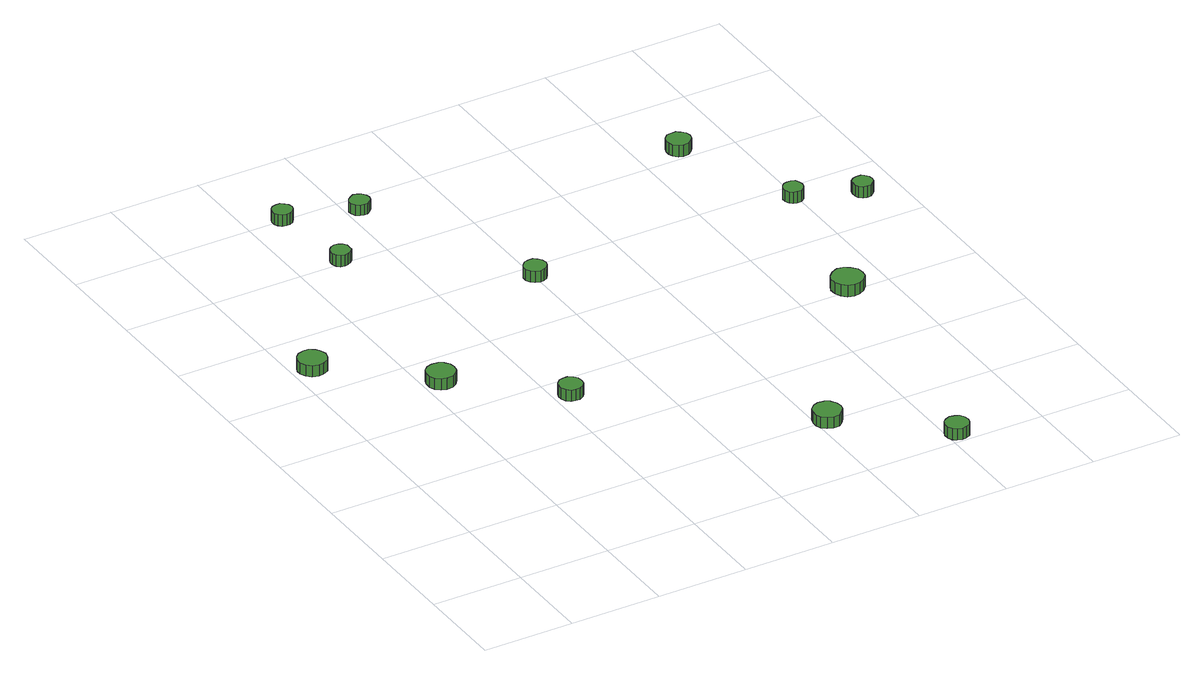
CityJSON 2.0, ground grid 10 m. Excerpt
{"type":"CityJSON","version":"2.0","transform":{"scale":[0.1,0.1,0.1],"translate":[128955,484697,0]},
"CityObjects":{
"tree1":{"type":"SolitaryVegetationObject","attributes":{"function":"something"},"geometry":[{"type":"MultiSurface","lod":"1","boundaries":[[[0,1,2,3,4,5,6,7,8,9,10,11,12,13,14]],[[15,16,17,18,19,20,21,22,23,24,25,26,27,28,29]],[[0,29,28,1]],[[1,28,27,2]],[[2,27,26,3]],[[3,26,25,4]],[[4,25,24,5]],[[5,24,23,6]],[[6,23,22,7]],[[7,22,21,8]],[[8,21,20,9]],[[9,20,19,10]],[[10,19,18,11]],[[11,18,17,12]],[[12,17,16,13]],[[13,16,15,14]],[[14,15,29,0]]]}]},
"tree2":{"type":"SolitaryVegetationObject","attributes":{"function":"something"},"geometry":[{"type":"MultiSurface","lod":"1","boundaries":[[[30,31,32,33,34,35,36,37,38,39,40,41,42,43,44]],[[45,46,47,48,49,50,51,52,53,54,55,56,57,58,59]],[[30,59,58,31]],[[31,58,57,32]],[[32,57,56,33]],[[33,56,55,34]],[[34,55,54,35]],[[35,54,53,36]],[[36,53,52,37]],[[37,52,51,38]],[[38,51,50,39]],[[39,50,49,40]],[[40,49,48,41]],[[41,48,47,42]],[[42,47,46,43]],[[43,46,45,44]],[[44,45,59,30]]]}]},
"tree3":{"type":"SolitaryVegetationObject","attributes":{"function":"something"},"geometry":[{"type":"MultiSurface","lod":"1","boundaries":[[[60,61,62,63,64,65,66,67,68,69,70,71,72,73,74]],[[75,76,77,78,79,80,81,82,83,84,85,86,87,88,89]],[[60,89,88,61]],[[61,88,87,62]],[[62,87,86,63]],[[63,86,85,64]],[[64,85,84,65]],[[65,84,83,66]],[[66,83,82,67]],[[67,82,81,68]],[[68,81,80,69]],[[69,80,79,70]],[[70,79,78,71]],[[71,78,77,72]],[[72,77,76,73]],[[73,76,75,74]],[[74,75,89,60]]]}]},
"tree4":{"type":"SolitaryVegetationObject","attributes":{"function":"something"},"geometry":[{"type":"MultiSurface","lod":"1","boundaries":[[[90,91,92,93,94,95,96,97,98,99,100,101,102,103,104]],[[105,106,107,108,109,110,111,112,113,114,115,116,117,118,119]],[[90,119,118,91]],[[91,118,117,92]],[[92,117,116,93]],[[93,116,115,94]],[[94,115,114,95]],[[95,114,113,96]],[[96,113,112,97]],[[97,112,111,98]],[[98,111,110,99]],[[99,110,109,100]],[[100,109,108,101]],[[101,108,107,102]],[[102,107,106,103]],[[103,106,105,104]],[[104,105,119,90]]]}]},
"tree5":{"type":"SolitaryVegetationObject","attributes":{"function":"something"},"geometry":[{"type":"MultiSurface","lod":"1","boundaries":[[[120,121,122,123,124,125,126,127,128,129,130,131,132,133,134]],[[135,136,137,138,139,140,141,142,143,144,145,146,147,148,149]],[[120,149,148,121]],[[121,148,147,122]],[[122,147,146,123]],[[123,146,145,124]],[[124,145,144,125]],[[125,144,143,126]],[[126,143,142,127]],[[127,142,141,128]],[[128,141,140,129]],[[129,140,139,130]],[[130,139,138,131]],[[131,138,137,132]],[[132,137,136,133]],[[133,136,135,134]],[[134,135,149,120]]]}]},
"tree6":{"type":"SolitaryVegetationObject","attributes":{"function":"something"},"geometry":[{"type":"MultiSurface","lod":"1","boundaries":[[[150,151,152,153,154,155,156,157,158,159,160,161,162,163,164]],[[165,166,167,168,169,170,171,172,173,174,175,176,177,178,179]],[[150,179,178,151]],[[151,178,177,152]],[[152,177,176,153]],[[153,176,175,154]],[[154,175,174,155]],[[155,174,173,156]],[[156,173,172,157]],[[157,172,171,158]],[[158,171,170,159]],[[159,170,169,160]],[[160,169,168,161]],[[161,168,167,162]],[[162,167,166,163]],[[163,166,165,164]],[[164,165,179,150]]]}]},
"tree7":{"type":"SolitaryVegetationObject","attributes":{"function":"something"},"geometry":[{"type":"MultiSurface","lod":"1","boundaries":[[[180,181,182,183,184,185,186,187,188,189,190,191,192,193,194]],[[195,196,197,198,199,200,201,202,203,204,205,206,207,208,209]],[[180,209,208,181]],[[181,208,207,182]],[[182,207,206,183]],[[183,206,205,184]],[[184,205,204,185]],[[185,204,203,186]],[[186,203,202,187]],[[187,202,201,188]],[[188,201,200,189]],[[189,200,199,190]],[[190,199,198,191]],[[191,198,197,192]],[[192,197,196,193]],[[193,196,195,194]],[[194,195,209,180]]]}]},
"tree8":{"type":"SolitaryVegetationObject","attributes":{"function":"something"},"geometry":[{"type":"MultiSurface","lod":"1","boundaries":[[[210,211,212,213,214,215,216,217,218,219,220,221,222,223,224]],[[225,226,227,228,229,230,231,232,233,234,235,236,237,238,239]],[[210,239,238,211]],[[211,238,237,212]],[[212,237,236,213]],[[213,236,235,214]],[[214,235,234,215]],[[215,234,233,216]],[[216,233,232,217]],[[217,232,231,218]],[[218,231,230,219]],[[219,230,229,220]],[[220,229,228,221]],[[221,228,227,222]],[[222,227,226,223]],[[223,226,225,224]],[[224,225,239,210]]]}]},
"tree9":{"type":"SolitaryVegetationObject","attributes":{"function":"something"},"geometry":[{"type":"MultiSurface","lod":"1","boundaries":[[[240,241,242,243,244,245,246,247,248,249,250,251,252,253,254]],[[255,256,257,258,259,260,261,262,263,264,265,266,267,268,269]],[[240,269,268,241]],[[241,268,267,242]],[[242,267,266,243]],[[243,266,265,244]],[[244,265,264,245]],[[245,264,263,246]],[[246,263,262,247]],[[247,262,261,248]],[[248,261,260,249]],[[249,260,259,250]],[[250,259,258,251]],[[251,258,257,252]],[[252,257,256,253]],[[253,256,255,254]],[[254,255,269,240]]]}]},
"tree10":{"type":"SolitaryVegetationObject","attributes":{"function":"something"},"geometry":[{"type":"MultiSurface","lod":"1","boundaries":[[[270,271,272,273,274,275,276,277,278,279,280,281,282,283,284]],[[285,286,287,288,289,290,291,292,293,294,295,296,297,298,299]],[[270,299,298,271]],[[271,298,297,272]],[[272,297,296,273]],[[273,296,295,274]],[[274,295,294,275]],[[275,294,293,276]],[[276,293,292,277]],[[277,292,291,278]],[[278,291,290,279]],[[279,290,289,280]],[[280,289,288,281]],[[281,288,287,282]],[[282,287,286,283]],[[283,286,285,284]],[[284,285,299,270]]]}]},
"tree11":{"type":"SolitaryVegetationObject","attributes":{"function":"something"},"geometry":[{"type":"MultiSurface","lod":"1","boundaries":[[[300,301,302,303,304,305,306,307,308,309,310,311,312,313,314]],[[315,316,317,318,319,320,321,322,323,324,325,326,327,328,329]],[[300,329,328,301]],[[301,328,327,302]],[[302,327,326,303]],[[303,326,325,304]],[[304,325,324,305]],[[305,324,323,306]],[[306,323,322,307]],[[307,322,321,308]],[[308,321,320,309]],[[309,320,319,310]],[[310,319,318,311]],[[311,318,317,312]],[[312,317,316,313]],[[313,316,315,314]],[[314,315,329,300]]]}]},
"tree12":{"type":"SolitaryVegetationObject","attributes":{"function":"something"},"geometry":[{"type":"MultiSurface","lod":"1","boundaries":[[[330,331,332,333,334,335,336,337,338,339,340,341,342,343,344]],[[345,346,347,348,349,350,351,352,353,354,355,356,357,358,359]],[[330,359,358,331]],[[331,358,357,332]],[[332,357,356,333]],[[333,356,355,334]],[[334,355,354,335]],[[335,354,353,336]],[[336,353,352,337]],[[337,352,351,338]],[[338,351,350,339]],[[339,350,349,340]],[[340,349,348,341]],[[341,348,347,342]],[[342,347,346,343]],[[343,346,345,344]],[[344,345,359,330]]]}]},
"tree13":{"type":"SolitaryVegetationObject","attributes":{"function":"something"},"geometry":[{"type":"MultiSurface","lod":"1","boundaries":[[[360,361,362,363,364,365,366,367,368,369,370,371,372,373,374]],[[375,376,377,378,379,380,381,382,383,384,385,386,387,388,389]],[[360,389,388,361]],[[361,388,387,362]],[[362,387,386,363]],[[363,386,385,364]],[[364,385,384,365]],[[365,384,383,366]],[[366,383,382,367]],[[367,382,381,368]],[[368,381,380,369]],[[369,380,379,370]],[[370,379,378,371]],[[371,378,377,372]],[[372,377,376,373]],[[373,376,375,374]],[[374,375,389,360]]]}]}
},
"vertices":[
[38,445,17],[36,451,17],[33,456,17],[27,460,17],[21,460,17],[14,458,17],[10,454,17],[7,448,17],[7,442,17],[10,436,17],[14,431,17],[21,429,17],[27,430,17],[33,433,17],[36,438,17],[36,438,4],[33,433,4],[27,430,4],[21,429,4],[14,431,4],[10,436,4],[7,442,4],[7,448,4],[10,454,4],[14,458,4],[21,460,4],[27,460,4],[33,456,4],[36,451,4],[38,445,4],
[135,359,17],[134,365,17],[130,370,17],[125,373,17],[118,374,17],[112,372,17],[107,368,17],[105,362,17],[105,355,17],[107,349,17],[112,345,17],[118,343,17],[125,344,17],[130,347,17],[134,352,17],[134,352,4],[130,347,4],[125,344,4],[118,343,4],[112,345,4],[107,349,4],[105,355,4],[105,362,4],[107,368,4],[112,372,4],[118,374,4],[125,373,4],[130,370,4],[134,365,4],[135,359,4],
[231,272,17],[230,278,17],[227,282,17],[222,285,17],[217,285,17],[212,284,17],[208,280,17],[206,275,17],[206,270,17],[208,265,17],[212,261,17],[217,260,17],[222,260,17],[227,263,17],[230,267,17],[230,267,4],[227,263,4],[222,260,4],[217,260,4],[212,261,4],[208,265,4],[206,270,4],[206,275,4],[208,280,4],[212,284,4],[217,285,4],[222,285,4],[227,282,4],[230,278,4],[231,272,4],
[156,599,22],[156,603,22],[153,607,22],[149,609,22],[145,610,22],[140,608,22],[137,605,22],[135,601,22],[135,597,22],[137,592,22],[140,589,22],[145,588,22],[149,589,22],[153,591,22],[156,594,22],[156,594,9],[153,591,9],[149,589,9],[145,588,9],[140,589,9],[137,592,9],[135,597,9],[135,601,9],[137,605,9],[140,608,9],[145,610,9],[149,609,9],[153,607,9],[156,603,9],[156,599,9],
[145,692,23],[144,697,23],[141,700,23],[137,703,23],[133,703,23],[128,702,23],[125,699,23],[123,695,23],[123,690,23],[125,686,23],[128,683,23],[133,682,23],[137,682,23],[141,684,23],[144,688,23],[144,688,10],[141,684,10],[137,682,10],[133,682,10],[128,683,10],[125,686,10],[123,690,10],[123,695,10],[125,699,10],[128,702,10],[133,703,10],[137,703,10],[141,700,10],[144,697,10],[145,692,10],
[221,671,22],[220,675,22],[217,679,22],[213,681,22],[209,682,22],[205,680,22],[201,677,22],[199,673,22],[199,669,22],[201,664,22],[205,661,22],[209,660,22],[213,660,22],[217,663,22],[220,666,22],[220,666,10],[217,663,10],[213,660,10],[209,660,10],[205,661,10],[201,664,10],[199,669,10],[199,673,10],[201,677,10],[205,680,10],[209,682,10],[213,681,10],[217,679,10],[220,675,10],[221,671,10],
[306,470,26],[305,475,26],[302,479,26],[298,482,26],[293,482,26],[288,481,26],[284,477,26],[282,473,26],[282,468,26],[284,463,26],[288,460,26],[293,458,26],[298,459,26],[302,461,26],[305,465,26],[305,465,13],[302,461,13],[298,459,13],[293,458,13],[288,460,13],[284,463,13],[282,468,13],[282,473,13],[284,477,13],[288,481,13],[293,482,13],[298,482,13],[302,479,13],[305,475,13],[306,470,13],
[428,101,17],[427,107,17],[423,113,17],[418,116,17],[411,117,17],[405,115,17],[400,110,17],[398,104,17],[398,98,17],[400,92,17],[405,88,17],[411,86,17],[418,86,17],[423,90,17],[427,95,17],[427,95,4],[423,90,4],[418,86,4],[411,86,4],[405,88,4],[400,92,4],[398,98,4],[398,104,4],[400,110,4],[405,115,4],[411,117,4],[418,116,4],[423,113,4],[427,107,4],[428,101,4],
[524,15,17],[523,20,17],[520,25,17],[515,27,17],[510,28,17],[505,26,17],[501,23,17],[499,18,17],[499,12,17],[501,7,17],[505,4,17],[510,2,17],[515,3,17],[520,5,17],[523,10,17],[523,10,4],[520,5,4],[515,3,4],[510,2,4],[505,4,4],[501,7,4],[499,12,4],[499,18,4],[501,23,4],[505,26,4],[510,28,4],[515,27,4],[520,25,4],[523,20,4],[524,15,4],
[568,296,25],[567,303,25],[562,309,25],[556,313,25],[549,314,25],[542,311,25],[537,306,25],[534,300,25],[534,293,25],[537,286,25],[542,281,25],[549,279,25],[556,280,25],[562,283,25],[567,289,25],[567,289,12],[562,283,12],[556,280,12],[549,279,12],[542,281,12],[537,286,12],[534,293,12],[534,300,12],[537,306,12],[542,311,12],[549,314,12],[556,313,12],[562,309,12],[567,303,12],[568,296,12],
[550,602,27],[549,608,27],[545,612,27],[541,615,27],[535,615,27],[530,614,27],[526,610,27],[524,605,27],[524,600,27],[526,595,27],[530,591,27],[535,589,27],[541,590,27],[545,593,27],[549,597,27],[549,597,14],[545,593,14],[541,590,14],[535,589,14],[530,591,14],[526,595,14],[524,600,14],[524,605,14],[526,610,14],[530,614,14],[535,615,14],[541,615,14],[545,612,14],[549,608,14],[550,602,14],
[601,470,25],[600,474,25],[598,478,25],[594,480,25],[589,480,25],[585,479,25],[582,476,25],[580,472,25],[580,467,25],[582,463,25],[585,460,25],[589,459,25],[594,459,25],[598,462,25],[600,465,25],[600,465,12],[598,462,12],[594,459,12],[589,459,12],[585,460,12],[582,463,12],[580,467,12],[580,472,12],[582,476,12],[585,479,12],[589,480,12],[594,480,12],[598,478,12],[600,474,12],[601,470,12],
[666,444,25],[665,448,25],[662,452,25],[659,454,25],[654,454,25],[650,453,25],[646,450,25],[645,446,25],[645,441,25],[646,437,25],[650,434,25],[654,433,25],[659,433,25],[662,436,25],[665,439,25],[665,439,12],[662,436,12],[659,433,12],[654,433,12],[650,434,12],[646,437,12],[645,441,12],[645,446,12],[646,450,12],[650,453,12],[654,454,12],[659,454,12],[662,452,12],[665,448,12],[666,444,12]
]}
